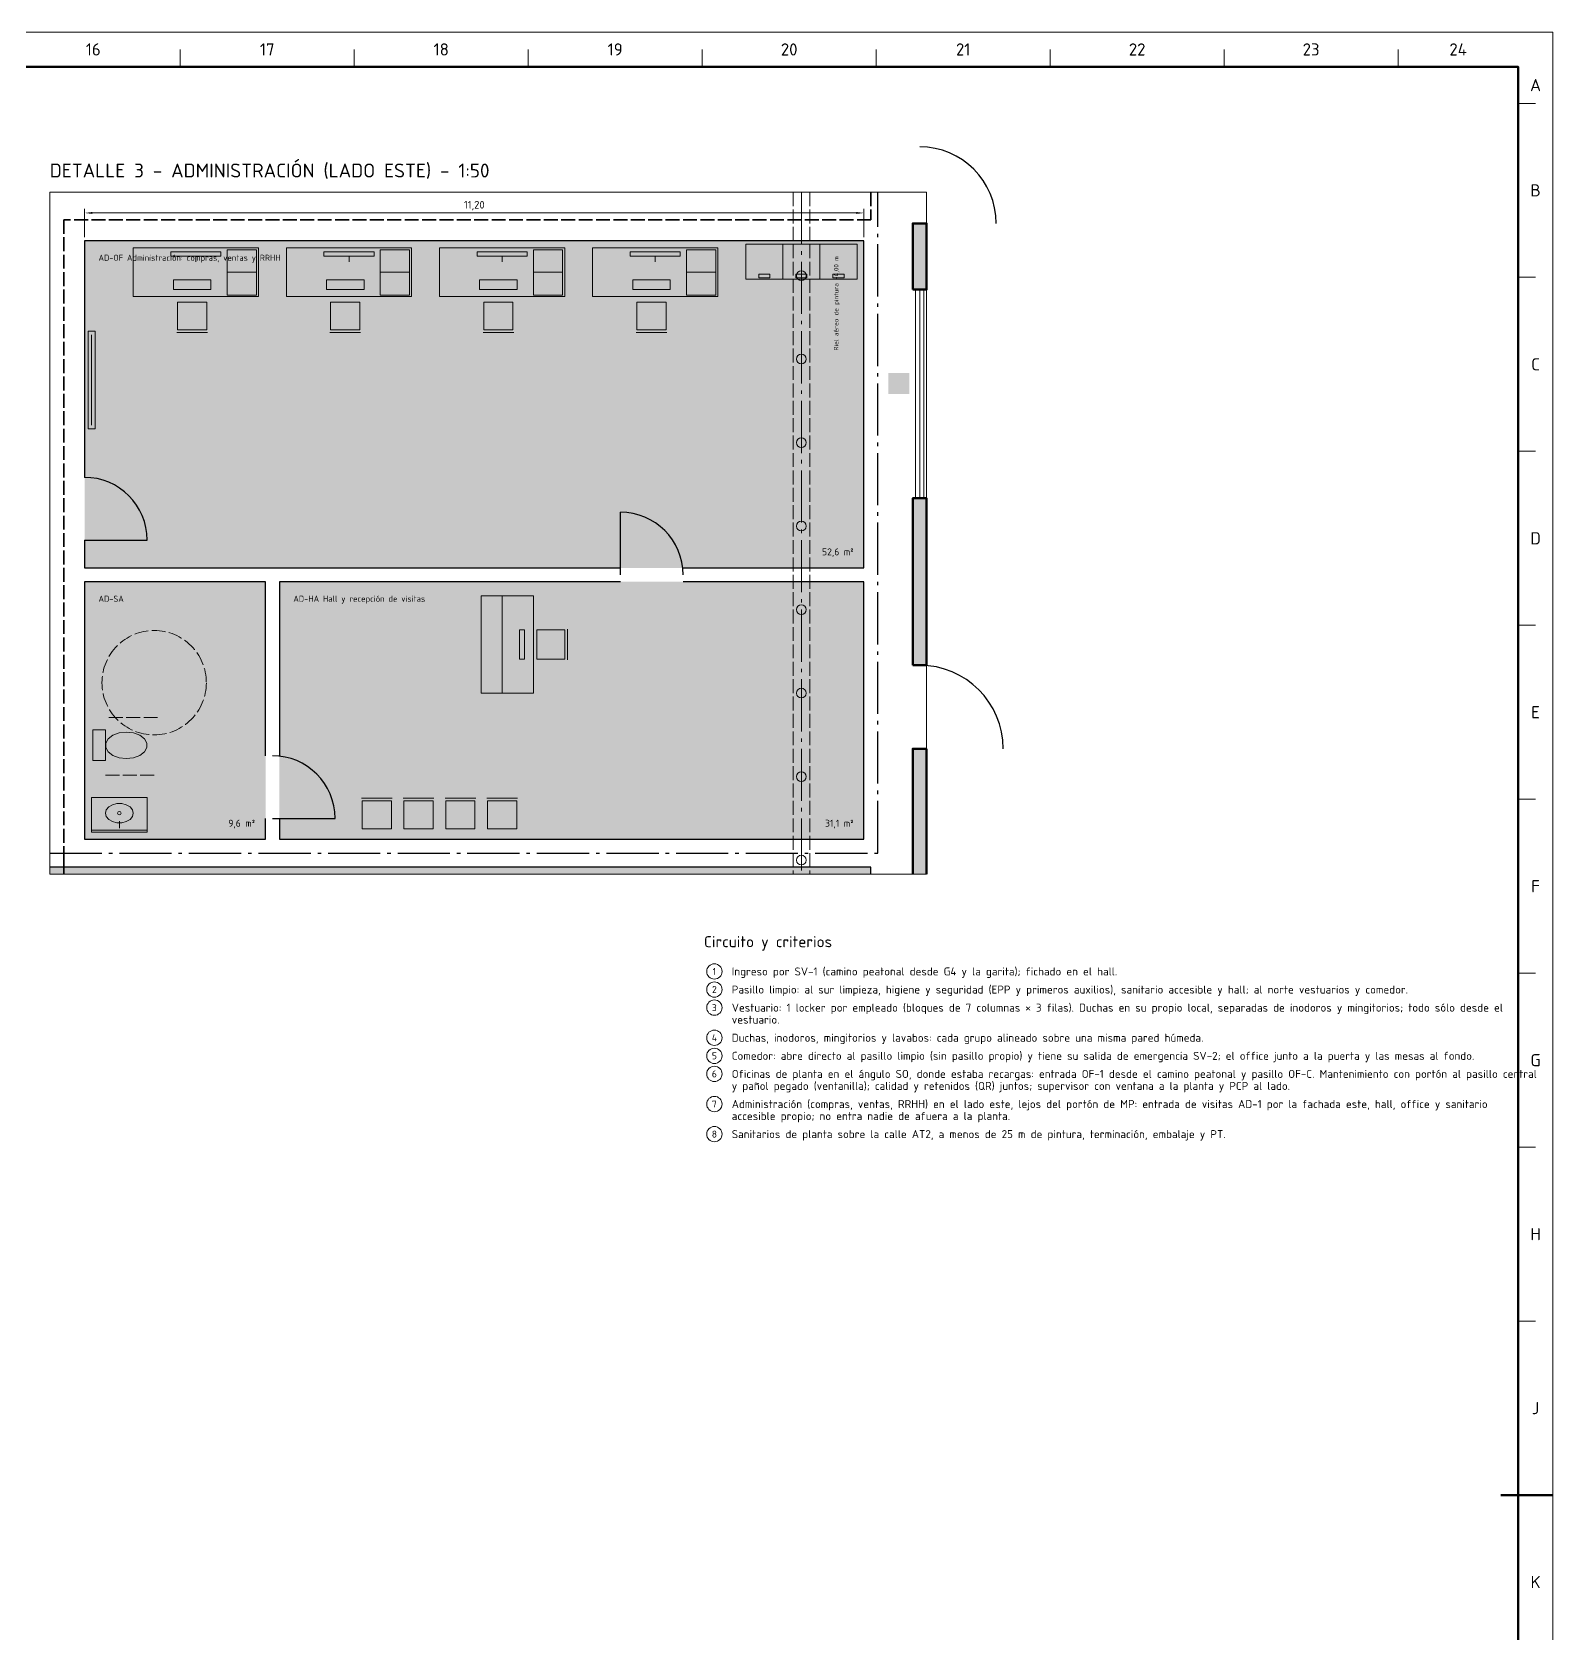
# Model space of a CAD drawing. Header units: millimetres. Extents: x 0 to 1189, y 0 to 841.
# Drawn here: x 751.9 to 1189, y 380.6 to 841 of the extents above; entities that cross this region are included whole.
import ezdxf
from ezdxf.enums import TextEntityAlignment as Align

# ---------------------------------------------------------------- set-up
doc = ezdxf.new("R2010")
doc.units = ezdxf.units.MM
doc.linetypes.add('IRAM-E-TRAZOS', pattern=[5, 4, -1])
doc.linetypes.add('IRAM-F-TRAZO-PUNTO', pattern=[20, 15, -2, 1, -2])
for name, color, linetype, lineweight in [('06-TEXTO', 7, 'CONTINUOUS', 25), ('07-RECUADRO', 7, 'CONTINUOUS', 70), ('08-FINA', 5, 'CONTINUOUS', 18), ('A-ABERTURA', 7, 'CONTINUOUS', 25), ('A-COLUMNA', 7, 'CONTINUOUS', 50), ('A-COTA', 7, 'CONTINUOUS', 18), ('A-EJE', 1, 'IRAM-F-TRAZO-PUNTO', 18), ('A-EQUIPO-FINO', 8, 'CONTINUOUS', 13), ('A-EQUIPO-OCULTO', 8, 'IRAM-E-TRAZOS', 13), ('A-EQUIPO-RELLENO', 9, 'CONTINUOUS', 13), ('A-LOCAL', 7, 'CONTINUOUS', 25), ('A-MURO', 7, 'CONTINUOUS', 50), ('A-RELLENO', 9, 'CONTINUOUS', 13), ('A-SECTOR', 1, 'CONTINUOUS', 25), ('A-SECTOR-TXT', 1, 'CONTINUOUS', 25), ('A-SEGURIDAD', 1, 'IRAM-E-TRAZOS', 18), ('A-TEXTO', 7, 'CONTINUOUS', 18)]:
    doc.layers.add(name, color=color, linetype=linetype, lineweight=lineweight)
for name, color, linetype, lineweight, true_color in [('A-MOBILIARIO', 8, 'CONTINUOUS', 18, 0x50505a), ('A-PASILLO', 2, 'IRAM-E-TRAZOS', 35, 0xd7a500), ('A-VENTANA', 4, 'CONTINUOUS', 18, 0x0096c8), ('A-ZONA-LOG', 5, 'IRAM-F-TRAZO-PUNTO', 25, 0x285ac8)]:
    doc.layers.add(name, color=color, linetype=linetype, lineweight=lineweight, true_color=true_color)
doc.styles.add('ISO3098', font='isocpeur.ttf')
doc.dimstyles.new('FLAMA-IRAM', dxfattribs={"dimtxt": 3.5, "dimasz": 3.5, "dimexe": 2, "dimexo": 1.5, "dimgap": 1, "dimtad": 1, "dimdec": 1, "dimtxsty": 'ISO3098', "dimblk": 'IRAM_FLECHA', "dimblk1": 'IRAM_FLECHA', "dimblk2": 'IRAM_FLECHA', "dimcen": 2.5, "dimclrd": 3, "dimclre": 3, "dimclrt": 3, "dimazin": 3, "dimtfac": 1, "dimtmove": 0, "dimatfit": 3, "dimlwd": 18, "dimlwe": 18})

# ---------------------------------------------------------------- blocks, each defined once
blk = doc.blocks.new('IRAM_FLECHA')
blk.add_solid([(0, 0), (-1, 0.125), (-1, -0.125)])

msp = doc.modelspace()

# ---------------------------------------------------------------- hatches: boundary and pattern name
at = {"layer": 'A-COLUMNA', "true_color": 0x000000}
h = msp.add_hatch(color=7, dxfattribs=at)
h.dxf.hatch_style = 1
h.paths.add_polyline_path([(998, 737), (1004, 737), (1004, 743), (998, 743)])
at = {"layer": 'A-EQUIPO-RELLENO', "true_color": 0xeedec0}
h = msp.add_hatch(color=7, dxfattribs=at)
h.dxf.hatch_style = 1
h.paths.add_polyline_path([(781, 765), (817, 765), (817, 779), (781, 779)])
h = msp.add_hatch(color=7, dxfattribs=at)
h.dxf.hatch_style = 1
h.paths.add_polyline_path([(825, 765), (861, 765), (861, 779), (825, 779)])
h = msp.add_hatch(color=7, dxfattribs=at)
h.dxf.hatch_style = 1
h.paths.add_polyline_path([(869, 765), (905, 765), (905, 779), (869, 779)])
h = msp.add_hatch(color=7, dxfattribs=at)
h.dxf.hatch_style = 1
h.paths.add_polyline_path([(913, 765), (949, 765), (949, 779), (913, 779)])
at = {"layer": 'A-EQUIPO-RELLENO', "true_color": 0xeeeeee}
h = msp.add_hatch(color=7, dxfattribs=at)
h.dxf.hatch_style = 1
h.paths.add_polyline_path([(957, 770), (967.667, 770), (967.667, 780), (957, 780)])
h = msp.add_hatch(color=7, dxfattribs=at)
h.dxf.hatch_style = 1
h.paths.add_polyline_path([(967.667, 770), (978.333, 770), (978.333, 780), (967.667, 780)])
h = msp.add_hatch(color=7, dxfattribs=at)
h.dxf.hatch_style = 1
h.paths.add_polyline_path([(978.333, 770), (989, 770), (989, 780), (978.333, 780)])
at = {"layer": 'A-EQUIPO-RELLENO', "true_color": 0xd6e2f0}
h = msp.add_hatch(color=7, dxfattribs=at)
h.dxf.hatch_style = 1
h.paths.add_polyline_path([(802.12, 755.4), (793.72, 755.4), (793.72, 763.4), (802.12, 763.4)])
h = msp.add_hatch(color=7, dxfattribs=at)
h.dxf.hatch_style = 1
h.paths.add_polyline_path([(846.12, 755.4), (837.72, 755.4), (837.72, 763.4), (846.12, 763.4)])
h = msp.add_hatch(color=7, dxfattribs=at)
h.dxf.hatch_style = 1
h.paths.add_polyline_path([(890.12, 755.4), (881.72, 755.4), (881.72, 763.4), (890.12, 763.4)])
h = msp.add_hatch(color=7, dxfattribs=at)
h.dxf.hatch_style = 1
h.paths.add_polyline_path([(934.12, 755.4), (925.72, 755.4), (925.72, 763.4), (934.12, 763.4)])
at = {"layer": 'A-EQUIPO-RELLENO', "true_color": 0xffffff}
h = msp.add_hatch(color=7, dxfattribs=at)
h.dxf.hatch_style = 1
h.paths.add_polyline_path([(770, 727), (770, 755), (768, 755), (768, 727)])
at = {"layer": 'A-EQUIPO-RELLENO', "true_color": 0xeeeeee}
h = msp.add_hatch(color=7, dxfattribs=at)
h.dxf.hatch_style = 1
h.paths.add_polyline_path([(881, 679), (881, 651), (887, 651), (887, 679)])
at = {"layer": 'A-EQUIPO-RELLENO', "true_color": 0xeedec0}
h = msp.add_hatch(color=7, dxfattribs=at)
h.dxf.hatch_style = 1
h.paths.add_polyline_path([(887, 679), (887, 651), (896, 651), (896, 679)])
at = {"layer": 'A-EQUIPO-RELLENO', "true_color": 0xd6e2f0}
h = msp.add_hatch(color=7, dxfattribs=at)
h.dxf.hatch_style = 1
h.paths.add_polyline_path([(905, 669.2), (905, 660.8), (897, 660.8), (897, 669.2)])
at = {"layer": 'A-EQUIPO-RELLENO', "true_color": 0xf8f8fc}
h = msp.add_hatch(color=7, dxfattribs=at)
h.dxf.hatch_style = 1
h.paths.add_polyline_path([(773, 631.6), (773, 640.4), (769.4, 640.4), (769.4, 631.6)])
h = msp.add_hatch(color=7, dxfattribs=at)
h.dxf.hatch_style = 1
h.paths.add_polyline_path([(779, 639.8), (776.948, 639.571), (775.143, 638.911), (773.804, 637.9), (773.091, 636.66), (773.091, 635.34), (773.804, 634.1), (775.143, 633.089), (776.948, 632.429), (779, 632.2), (781.052, 632.429), (782.857, 633.089), (784.196, 634.1), (784.909, 635.34), (784.909, 636.66), (784.196, 637.9), (782.857, 638.911), (781.052, 639.571), (779, 639.8)])
h = msp.add_hatch(color=7, dxfattribs=at)
h.dxf.hatch_style = 1
h.paths.add_polyline_path([(785, 621), (769, 621), (769, 611), (785, 611)])
at = {"layer": 'A-EQUIPO-RELLENO', "true_color": 0xd6e2f0}
h = msp.add_hatch(color=7, dxfattribs=at)
h.dxf.hatch_style = 1
h.paths.add_polyline_path([(846.8, 620), (855.2, 620), (855.2, 612), (846.8, 612)])
h = msp.add_hatch(color=7, dxfattribs=at)
h.dxf.hatch_style = 1
h.paths.add_polyline_path([(858.8, 620), (867.2, 620), (867.2, 612), (858.8, 612)])
h = msp.add_hatch(color=7, dxfattribs=at)
h.dxf.hatch_style = 1
h.paths.add_polyline_path([(870.8, 620), (879.2, 620), (879.2, 612), (870.8, 612)])
h = msp.add_hatch(color=7, dxfattribs=at)
h.dxf.hatch_style = 1
h.paths.add_polyline_path([(882.8, 620), (891.2, 620), (891.2, 612), (882.8, 612)])
at = {"layer": 'A-MURO', "true_color": 0x464646}
h = msp.add_hatch(color=7, dxfattribs=at)
h.dxf.hatch_style = 1
h.paths.add_polyline_path([(1005, 767), (1005, 786), (1009, 786), (1009, 767)])
h = msp.add_hatch(color=7, dxfattribs=at)
h.dxf.hatch_style = 1
h.paths.add_polyline_path([(1005, 659), (1005, 707), (1009, 707), (1009, 659)])
h = msp.add_hatch(color=7, dxfattribs=at)
h.dxf.hatch_style = 1
h.paths.add_polyline_path([(1005, 635), (1009, 635), (1009, 599), (1005, 599)])
at = {"layer": 'A-RELLENO', "true_color": 0xfff8cd}
h = msp.add_hatch(color=7, dxfattribs=at)
h.dxf.hatch_style = 1
h.paths.add_polyline_path([(767, 687), (991, 687), (991, 781), (767, 781)])
h = msp.add_hatch(color=7, dxfattribs=at)
h.dxf.hatch_style = 1
h.paths.add_polyline_path([(767, 609), (819, 609), (819, 683), (767, 683)])
h = msp.add_hatch(color=7, dxfattribs=at)
h.dxf.hatch_style = 1
h.paths.add_polyline_path([(823, 609), (991, 609), (991, 683), (823, 683)])
at = {"layer": 'A-RELLENO', "true_color": 0xfad7cd}
h = msp.add_hatch(color=7, dxfattribs=at)
h.dxf.hatch_style = 1
h.paths.add_polyline_path([(993, 601), (993, 599), (757, 599), (757, 601)])

# ---------------------------------------------------------------- linework, layer by layer
at = {"layer": '07-RECUADRO'}
msp.add_line((1189, 420.5), (1174, 420.5), dxfattribs=at)
msp.add_lwpolyline([(25, 10), (1179, 10), (1179, 831), (25, 831)], close=True, dxfattribs=at)
at = {"layer": '08-FINA'}
for p, q in [((794.5, 831), (794.5, 836)), ((844.5, 831), (844.5, 836)), ((894.5, 831), (894.5, 836)), ((944.5, 831), (944.5, 836)), ((994.5, 831), (994.5, 836)), ((1044.5, 831), (1044.5, 836)), ((1094.5, 831), (1094.5, 836)), ((1144.5, 831), (1144.5, 836)), ((1179, 820.5), (1184, 820.5)), ((1179, 770.5), (1184, 770.5)), ((1179, 720.5), (1184, 720.5)), ((1179, 670.5), (1184, 670.5)), ((1179, 620.5), (1184, 620.5)), ((1179, 570.5), (1184, 570.5)), ((1179, 520.5), (1184, 520.5)), ((1179, 470.5), (1184, 470.5))]:
    msp.add_line(p, q, dxfattribs=at)
msp.add_lwpolyline([(0, 0), (1189, 0), (1189, 841), (0, 841)], close=True, dxfattribs=at)
at = {"layer": 'A-ABERTURA'}
for p, q in [((1007, 786), (1009, 786)), ((921, 685), (921, 703)), ((767, 695), (785, 695)), ((1007, 635), (1009, 635)), ((821, 615), (839, 615))]:
    msp.add_line(p, q, dxfattribs=at)
for centre, radius in [((1007, 786), 22), ((767, 695), 18), ((921, 685), 18), ((1007, 635), 24), ((821, 615), 18)]:
    msp.add_arc(centre, radius, 0, 90, dxfattribs=at)
at = {"layer": 'A-EJE'}
msp.add_lwpolyline([(973, 795), (973, 599)], dxfattribs=at)
at = {"layer": 'A-EQUIPO-FINO'}
for p, q in [((808, 772), (816.4, 772)), ((852, 772), (860.4, 772)), ((896, 772), (904.4, 772)), ((940, 772), (948.4, 772)), ((769, 728), (769, 754)), ((777, 614.2), (777, 612.2)), ((785, 611.6), (769, 611.6))]:
    msp.add_line(p, q, dxfattribs=at)
for points in [[(808, 765.4), (816.4, 765.4), (816.4, 778.4), (808, 778.4)], [(852, 765.4), (860.4, 765.4), (860.4, 778.4), (852, 778.4)], [(896, 765.4), (904.4, 765.4), (904.4, 778.4), (896, 778.4)], [(940, 765.4), (948.4, 765.4), (948.4, 778.4), (940, 778.4)], [(792.52, 767), (803.32, 767), (803.32, 769.8), (792.52, 769.8)], [(836.52, 767), (847.32, 767), (847.32, 769.8), (836.52, 769.8)], [(880.52, 767), (891.32, 767), (891.32, 769.8), (880.52, 769.8)], [(924.52, 767), (935.32, 767), (935.32, 769.8), (924.52, 769.8)], [(960.733, 770.4), (963.933, 770.4), (963.933, 771.4), (960.733, 771.4)], [(971.4, 770.4), (974.6, 770.4), (974.6, 771.4), (971.4, 771.4)], [(982.067, 770.4), (985.267, 770.4), (985.267, 771.4), (982.067, 771.4)]]:
    msp.add_lwpolyline(points, close=True, dxfattribs=at)
for centre, radius in [((973, 771), 1.4), ((973, 747), 1.4), ((973, 723), 1.4), ((973, 699), 1.4), ((973, 675), 1.4), ((973, 651), 1.4), ((973, 627), 1.4), ((777, 616.5), 0.5), ((973, 603), 1.4)]:
    msp.add_circle(centre, radius, dxfattribs=at)
at = {"layer": 'A-EQUIPO-OCULTO'}
for points in [[(970.6, 795), (970.6, 599)], [(975.4, 795), (975.4, 599)]]:
    msp.add_lwpolyline(points, dxfattribs=at)
msp.add_circle((787, 654), 15, dxfattribs=at)
at = {"layer": 'A-LOCAL'}
for p, q in [((991, 781), (767, 781)), ((767, 781), (767, 713)), ((991, 687), (991, 781)), ((767, 695), (767, 687)), ((767, 687), (921, 687)), ((939, 687), (991, 687)), ((819, 683), (767, 683)), ((767, 683), (767, 609)), ((819, 633), (819, 683)), ((921, 683), (823, 683)), ((823, 683), (823, 633)), ((991, 683), (939, 683)), ((991, 609), (991, 683)), ((819, 609), (819, 615)), ((823, 615), (823, 609)), ((767, 609), (819, 609)), ((823, 609), (991, 609))]:
    msp.add_line(p, q, dxfattribs=at)
at = {"layer": 'A-MOBILIARIO'}
for p, q in [((799, 776.6), (799, 775)), ((843, 776.6), (843, 775)), ((887, 776.6), (887, 775)), ((931, 776.6), (931, 775)), ((793.52, 754.6), (802.32, 754.6)), ((837.52, 754.6), (846.32, 754.6)), ((881.52, 754.6), (890.32, 754.6)), ((925.52, 754.6), (934.32, 754.6)), ((905.8, 660.6), (905.8, 669.4)), ((855.4, 620.8), (846.6, 620.8)), ((867.4, 620.8), (858.6, 620.8)), ((879.4, 620.8), (870.6, 620.8)), ((891.4, 620.8), (882.6, 620.8))]:
    msp.add_line(p, q, dxfattribs=at)
for points in [[(781, 765), (817, 765), (817, 779), (781, 779)], [(825, 765), (861, 765), (861, 779), (825, 779)], [(869, 765), (905, 765), (905, 779), (869, 779)], [(913, 765), (949, 765), (949, 779), (913, 779)], [(957, 770), (967.667, 770), (967.667, 780), (957, 780)], [(967.667, 770), (978.333, 770), (978.333, 780), (967.667, 780)], [(978.333, 770), (989, 770), (989, 780), (978.333, 780)], [(791.8, 776.6), (806.2, 776.6), (806.2, 777.8), (791.8, 777.8)], [(835.8, 776.6), (850.2, 776.6), (850.2, 777.8), (835.8, 777.8)], [(879.8, 776.6), (894.2, 776.6), (894.2, 777.8), (879.8, 777.8)], [(923.8, 776.6), (938.2, 776.6), (938.2, 777.8), (923.8, 777.8)], [(802.12, 755.4), (793.72, 755.4), (793.72, 763.4), (802.12, 763.4)], [(846.12, 755.4), (837.72, 755.4), (837.72, 763.4), (846.12, 763.4)], [(890.12, 755.4), (881.72, 755.4), (881.72, 763.4), (890.12, 763.4)], [(934.12, 755.4), (925.72, 755.4), (925.72, 763.4), (934.12, 763.4)], [(770, 727), (770, 755), (768, 755), (768, 727)], [(881, 679), (881, 651), (887, 651), (887, 679)], [(887, 679), (887, 651), (896, 651), (896, 679)], [(892, 669.2), (892, 660.8), (893.4, 660.8), (893.4, 669.2)], [(905, 669.2), (905, 660.8), (897, 660.8), (897, 669.2)], [(773, 631.6), (773, 640.4), (769.4, 640.4), (769.4, 631.6)], [(779, 639.8), (776.948, 639.571), (775.143, 638.911), (773.804, 637.9), (773.091, 636.66), (773.091, 635.34), (773.804, 634.1), (775.143, 633.089), (776.948, 632.429), (779, 632.2), (781.052, 632.429), (782.857, 633.089), (784.196, 634.1), (784.909, 635.34), (784.909, 636.66), (784.196, 637.9), (782.857, 638.911), (781.052, 639.571), (779, 639.8)], [(785, 621), (769, 621), (769, 611), (785, 611)], [(773, 616.5), (773.241, 615.542), (773.936, 614.7), (775, 614.075), (776.305, 613.743), (777.695, 613.743), (779, 614.075), (780.064, 614.7), (780.759, 615.542), (781, 616.5), (780.759, 617.458), (780.064, 618.3), (779, 618.925), (777.695, 619.257), (776.305, 619.257), (775, 618.925), (773.936, 618.3), (773.241, 617.458), (773, 616.5)], [(846.8, 620), (855.2, 620), (855.2, 612), (846.8, 612)], [(858.8, 620), (867.2, 620), (867.2, 612), (858.8, 612)], [(870.8, 620), (879.2, 620), (879.2, 612), (870.8, 612)], [(882.8, 620), (891.2, 620), (891.2, 612), (882.8, 612)]]:
    msp.add_lwpolyline(points, close=True, dxfattribs=at)
at = {"layer": 'A-MURO'}
for points in [[(1005, 767), (1005, 786), (1009, 786), (1009, 767)], [(1005, 659), (1005, 707), (1009, 707), (1009, 659)]]:
    msp.add_lwpolyline(points, close=True, dxfattribs=at)
for points in [[(1005, 599), (1005, 635), (1009, 635)], [(1009, 635), (1009, 599)]]:
    msp.add_lwpolyline(points, dxfattribs=at)
at = {"layer": 'A-PASILLO'}
for p, q in [((993, 795), (993, 787)), ((993, 787), (761, 787)), ((761, 787), (761, 603)), ((761, 603), (761, 599))]:
    msp.add_line(p, q, dxfattribs=at)
at = {"layer": 'A-SECTOR'}
msp.add_lwpolyline([(993, 599), (993, 601), (757, 601)], dxfattribs=at)
at = {"layer": 'A-SEGURIDAD'}
for p, q in [((788, 644), (774, 644)), ((787, 627.4), (773, 627.4))]:
    msp.add_line(p, q, dxfattribs=at)
at = {"layer": 'A-TEXTO'}
msp.add_lwpolyline([(757, 599), (1009, 599), (1009, 795), (757, 795)], close=True, dxfattribs=at)
for centre in [(948, 571), (948, 565.8), (948, 560.6), (948, 551.95), (948, 546.75), (948, 541.55), (948, 532.9), (948, 524.25)]:
    msp.add_circle(centre, 2.2, dxfattribs=at)
at = {"layer": 'A-VENTANA'}
for p, q in [((1005.8, 707), (1005.8, 767)), ((1007, 707), (1007, 767)), ((1008.2, 707), (1008.2, 767))]:
    msp.add_line(p, q, dxfattribs=at)
at = {"layer": 'A-ZONA-LOG'}
msp.add_lwpolyline([(757, 605), (995, 605), (995, 795)], dxfattribs=at)

# ---------------------------------------------------------------- texts
at = {"layer": '06-TEXTO', "style": 'ISO3098'}
for s, p in [('16', (769.5, 836)), ('17', (819.5, 836)), ('18', (869.5, 836)), ('19', (919.5, 836)), ('20', (969.5, 836)), ('21', (1019.5, 836)), ('22', (1069.5, 836)), ('23', (1119.5, 836)), ('24', (1161.75, 836)), ('A', (1184, 825.75)), ('B', (1184, 795.5)), ('C', (1184, 745.5)), ('D', (1184, 695.5)), ('E', (1184, 645.5)), ('F', (1184, 595.5)), ('G', (1184, 545.5)), ('H', (1184, 495.5)), ('J', (1184, 445.5)), ('K', (1184, 395.5))]:
    msp.add_text(s, height=3.5, dxfattribs=at).set_placement(p, align=Align.MIDDLE_CENTER)
at = {"layer": 'A-SECTOR-TXT', "style": 'ISO3098'}
for s, p in [('AD-OF Administración: compras, ventas y RRHH', (771, 777)), ('AD-SA', (771, 679)), ('AD-HA Hall y recepción de visitas', (827, 679))]:
    msp.add_text(s, height=1.76, dxfattribs=at).set_placement(p, align=Align.TOP_LEFT)
at = {"layer": 'A-TEXTO', "style": 'ISO3098'}
for s, height, p in [('DETALLE 3 - ADMINISTRACIÓN (LADO ESTE) - 1:50', 4, (757, 798)), ('Circuito y criterios', 3.2, (945, 577))]:
    msp.add_text(s, height=height, dxfattribs=at).set_placement(p, align=Align.BOTTOM_LEFT)
msp.add_text('Riel aéreo de pintura +4,00 m', height=1.3, rotation=90, dxfattribs=at).set_placement((983, 763), align=Align.MIDDLE_CENTER)
for s, p in [('52,6 m²', (988, 690)), ('9,6 m²', (816, 612)), ('31,1 m²', (988, 612))]:
    msp.add_text(s, height=2, dxfattribs=at).set_placement(p, align=Align.BOTTOM_RIGHT)
for s, p in [('1', (948, 571)), ('2', (948, 565.8)), ('3', (948, 560.6)), ('4', (948, 551.95)), ('5', (948, 546.75)), ('6', (948, 541.55)), ('7', (948, 532.9)), ('8', (948, 524.25))]:
    msp.add_text(s, height=2, dxfattribs=at).set_placement(p, align=Align.MIDDLE_CENTER)
for s, p in [('Ingreso por SV-1 (camino peatonal desde G4 y la garita); fichado en el hall.', (953, 571)), ('Pasillo limpio: al sur limpieza, higiene y seguridad (EPP y primeros auxilios), sanitario accesible y hall; al norte vestuarios y comedor.', (953, 565.8)), ('Vestuario: 1 locker por empleado (bloques de 7 columnas × 3 filas). Duchas en su propio local, separadas de inodoros y mingitorios; todo sólo desde el', (953, 560.6)), ('vestuario.', (953, 557.15)), ('Duchas, inodoros, mingitorios y lavabos: cada grupo alineado sobre una misma pared húmeda.', (953, 551.95)), ('Comedor: abre directo al pasillo limpio (sin pasillo propio) y tiene su salida de emergencia SV-2; el office junto a la puerta y las mesas al fondo.', (953, 546.75)), ('y pañol pegado (ventanilla); calidad y retenidos (QR) juntos; supervisor con ventana a la planta y PCP al lado.', (953, 538.1)), ('Oficinas de planta en el ángulo SO, donde estaba recargas: entrada OF-1 desde el camino peatonal y pasillo OF-C. Mantenimiento con portón al pasillo central', (953, 541.55)), ('Administración (compras, ventas, RRHH) en el lado este, lejos del portón de MP: entrada de visitas AD-1 por la fachada este, hall, office y sanitario', (953, 532.9)), ('accesible propio; no entra nadie de afuera a la planta.', (953, 529.45)), ('Sanitarios de planta sobre la calle AT2, a menos de 25 m de pintura, terminación, embalaje y PT.', (953, 524.25))]:
    msp.add_text(s, height=2.3, dxfattribs=at).set_placement(p, align=Align.MIDDLE_LEFT)

# ---------------------------------------------------------------- dimensions: what is measured, and where the dimension line sits
at = {"layer": 'A-COTA'}
msp.add_linear_dim(base=(767, 789), p1=(767, 781), p2=(991, 781), dimstyle='FLAMA-IRAM', override={"dimtxt": 2.2, "dimasz": 2.2, "dimexe": 1.2, "dimexo": 1, "dimdec": 2, "dimlfac": 0.05, "dimzin": 0}, dxfattribs=at).render()

doc.saveas('drawing.dxf')
